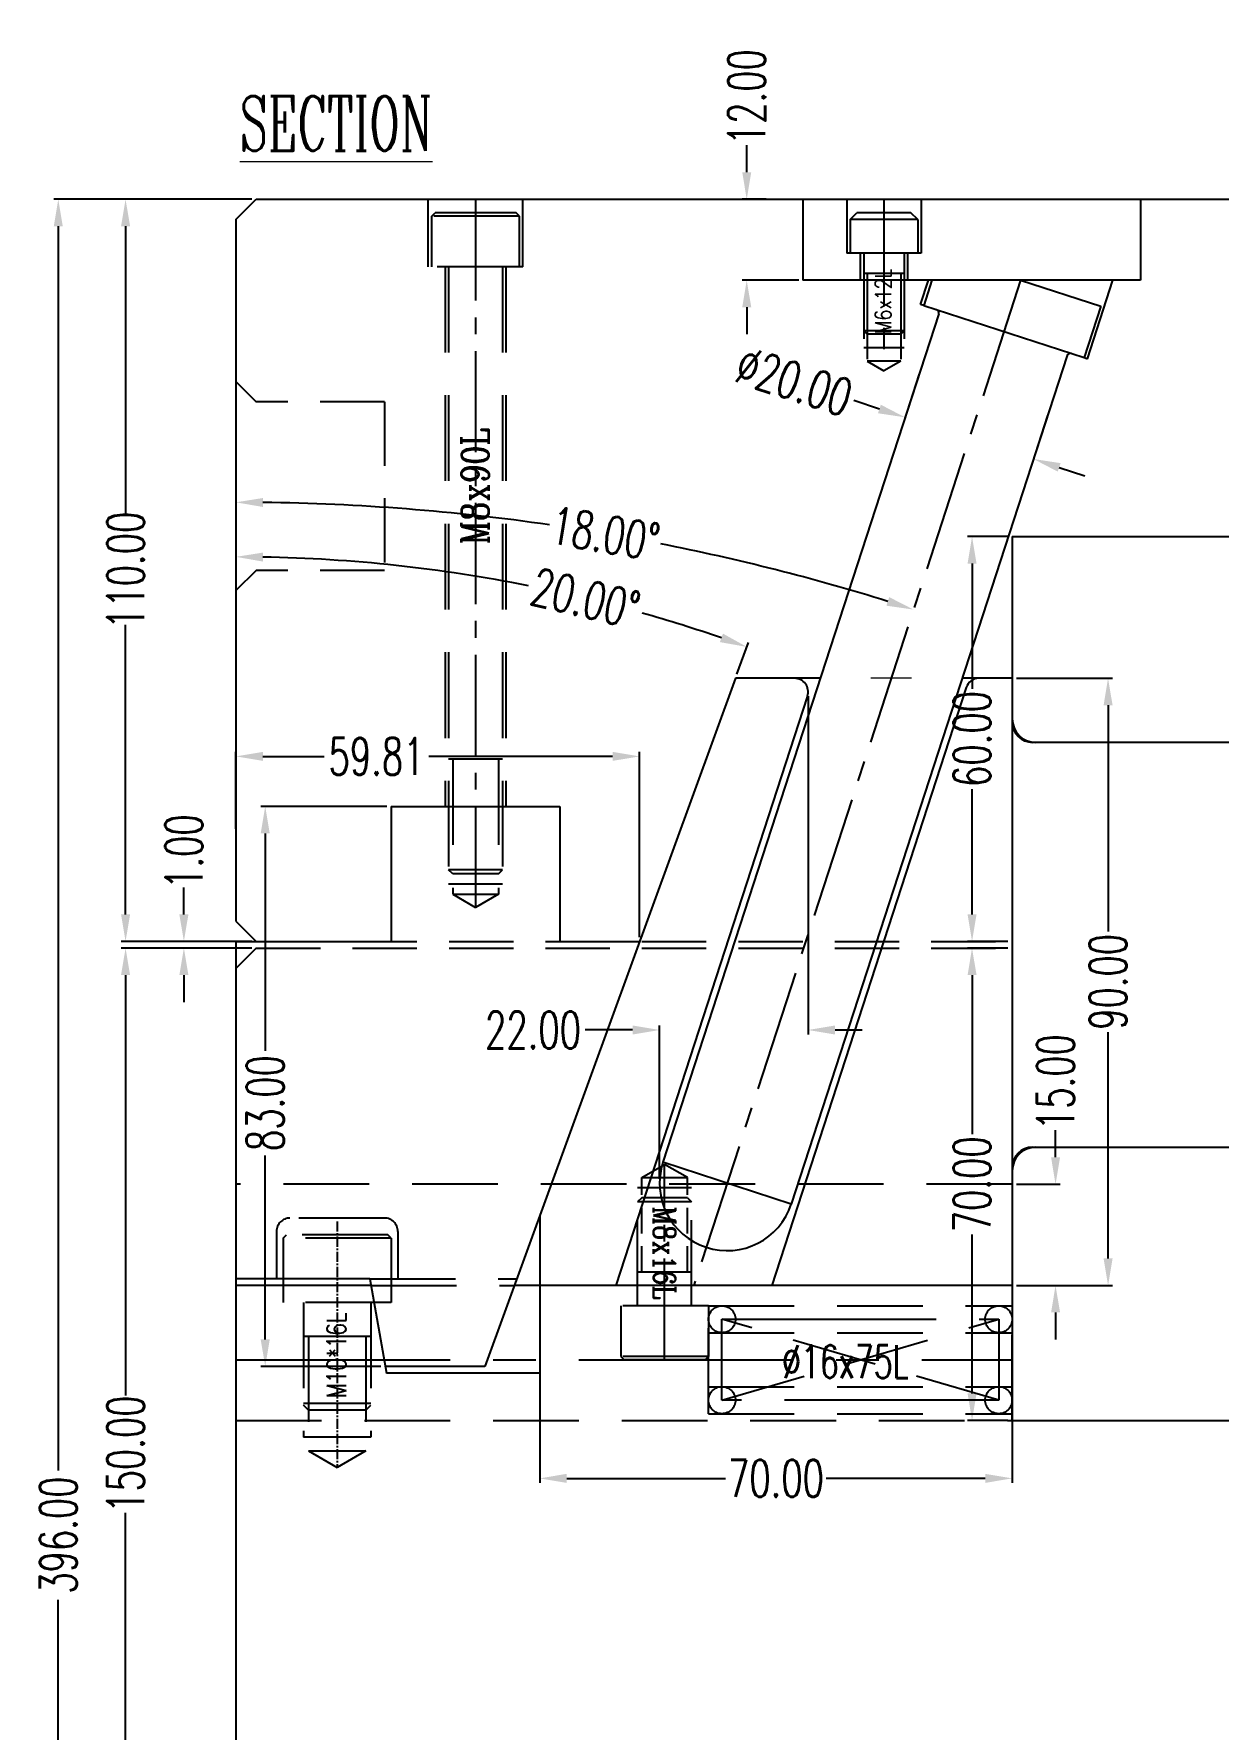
# Model space of a CAD drawing. Header units: inches. Extents: x 179987 to 181505, y -56815 to -55741.
# Drawn here: x 180567.7 to 180743.1, y -56574.3 to -56323 of the extents above; entities that cross this region are included whole.
import ezdxf

# ---------------------------------------------------------------- set-up
doc = ezdxf.new("R2010")
doc.units = ezdxf.units.IN
doc.header["$LTSCALE"] = 2
doc.header["$MEASUREMENT"] = 0
doc.header["$PDMODE"] = 3
doc.header["$PDSIZE"] = 0.3125
for name, pattern in [('CENTER', [50.8, 31.75, -6.35, 6.35, -6.35]), ('CENTER2', [1.125, 0.75, -0.125, 0.125, -0.125]), ('HIDDEN', [9.525, 6.35, -3.175])]:
    doc.linetypes.add(name, pattern=pattern)
doc.layers.get('0').update_dxf_attribs({"linetype": 'CONTINUOUS'})
doc.layers.get('Defpoints').update_dxf_attribs({"linetype": 'CONTINUOUS'})
for name, color, linetype in [('CAV-COR', 1, 'CONTINUOUS'), ('Layer3', 3, 'CONTINUOUS'), ('PIN', 4, 'CONTINUOUS'), ('SCREW', 52, 'HIDDEN'), ('SILDE', 6, 'CONTINUOUS'), ('SPRING', 160, 'CONTINUOUS'), ('壓塊', 157, 'CONTINUOUS'), ('文字', 1, 'CONTINUOUS')]:
    doc.layers.add(name, color=color, linetype=linetype)
doc.layers.add('dim', color=3, linetype='CONTINUOUS', lineweight=15)
doc.styles.add('ROMANC', font='romanc', dxfattribs={"width": 0.6, "height": 1})
doc.styles.add('ROMANS', font='ROMANS.shx', dxfattribs={"height": 5, "bigfont": 'chineset.shx'})
doc.styles.get("Standard").update_dxf_attribs({"font": 'txt.shx', "width": 0.67})
doc.dimstyles.new('2.00', dxfattribs={"dimtxt": 5.5, "dimasz": 4, "dimexe": 0.666, "dimexo": 0.626, "dimgap": 1, "dimtad": 0, "dimzin": 0, "dimdsep": 46, "dimtxsty": 'Standard', "dimcen": 0.09, "dimclrd": 3, "dimclre": 3, "dimclrt": 7, "dimazin": 0, "dimtfac": 1, "dimtofl": 0, "dimtmove": 0, "dimatfit": 0, "dimfxl": 0, "dimtolj": 1, "dimtzin": 0, "dimarcsym": 0})

# ---------------------------------------------------------------- blocks, each defined once
blk = doc.blocks.new('*D40257')
at = {"layer": 'Defpoints', "color": 0}
for p in [(180589.9, -56457.51), (180600.61, -56457.51), (180600.61, -56458.51)]:
    blk.add_point(p, dxfattribs=at)
at = {"layer": 'dim', "color": 3, "linetype": 'ByBlock', "lineweight": -2}
for p, q in [((180589.9, -56453.51), (180589.9, -56449.51)), ((180599.98, -56457.51), (180589.24, -56457.51)), ((180599.98, -56458.51), (180589.24, -56458.51)), ((180589.9, -56462.51), (180589.9, -56466.51))]:
    blk.add_line(p, q, dxfattribs=at)
at = {"layer": 'dim', "color": 3, "linetype": 'ByBlock'}
for points in [[(180589.23, -56453.51), (180590.57, -56453.51), (180589.9, -56457.51)], [(180590.57, -56462.51), (180589.23, -56462.51), (180589.9, -56458.51)]]:
    blk.add_solid(points, dxfattribs=at)
at = {"layer": 'dim', "color": 7, "linetype": 'ByBlock', "insert": (180589.9, -56444.21), "char_height": 5.5, "attachment_point": 5, "rotation": 90}
blk.add_mtext('\\A1;1.00', dxfattribs=at)
blk = doc.blocks.new('*D40258')
at = {"layer": 'Defpoints', "color": 0}
for p in [(180581.26, -56347.51), (180600.61, -56347.51), (180600.61, -56457.51)]:
    blk.add_point(p, dxfattribs=at)
at = {"layer": 'dim', "color": 3, "linetype": 'ByBlock', "lineweight": -2}
for p, q in [((180599.98, -56347.51), (180580.6, -56347.51)), ((180581.26, -56351.51), (180581.26, -56394.45)), ((180581.26, -56453.51), (180581.26, -56410.58)), ((180599.98, -56457.51), (180580.6, -56457.51))]:
    blk.add_line(p, q, dxfattribs=at)
at = {"layer": 'dim', "color": 3, "linetype": 'ByBlock'}
for points in [[(180581.93, -56351.51), (180580.59, -56351.51), (180581.26, -56347.51)], [(180580.59, -56453.51), (180581.93, -56453.51), (180581.26, -56457.51)]]:
    blk.add_solid(points, dxfattribs=at)
at = {"layer": 'dim', "color": 7, "linetype": 'ByBlock', "insert": (180581.26, -56402.51), "char_height": 5.5, "attachment_point": 5, "rotation": 90}
blk.add_mtext('\\A1;110.00', dxfattribs=at)
blk = doc.blocks.new('*D40259')
at = {"layer": 'Defpoints', "color": 0}
for p in [(180581.26, -56458.51), (180600.61, -56458.51), (180600.61, -56608.51)]:
    blk.add_point(p, dxfattribs=at)
at = {"layer": 'dim', "color": 3, "linetype": 'ByBlock', "lineweight": -2}
for p, q in [((180599.98, -56458.51), (180580.6, -56458.51)), ((180581.26, -56462.51), (180581.26, -56524.84)), ((180581.26, -56604.51), (180581.26, -56542.19)), ((180599.98, -56608.51), (180580.6, -56608.51))]:
    blk.add_line(p, q, dxfattribs=at)
at = {"layer": 'dim', "color": 3, "linetype": 'ByBlock'}
for points in [[(180581.93, -56462.51), (180580.59, -56462.51), (180581.26, -56458.51)], [(180580.59, -56604.51), (180581.93, -56604.51), (180581.26, -56608.51)]]:
    blk.add_solid(points, dxfattribs=at)
at = {"layer": 'dim', "color": 7, "linetype": 'ByBlock', "insert": (180581.26, -56533.51), "char_height": 5.5, "attachment_point": 5, "rotation": 90}
blk.add_mtext('\\A1;150.00', dxfattribs=at)
blk = doc.blocks.new('*D40264')
at = {"layer": 'Defpoints', "color": 0}
for p in [(180571.29, -56347.51), (180600.61, -56347.51), (180600.61, -56743.51)]:
    blk.add_point(p, dxfattribs=at)
at = {"layer": 'dim', "color": 3, "linetype": 'ByBlock', "lineweight": -2}
for p, q in [((180599.98, -56347.51), (180570.63, -56347.51)), ((180571.29, -56351.51), (180571.29, -56535.91)), ((180571.29, -56739.51), (180571.29, -56555.11)), ((180599.98, -56743.51), (180570.63, -56743.51))]:
    blk.add_line(p, q, dxfattribs=at)
at = {"layer": 'dim', "color": 3, "linetype": 'ByBlock'}
for points in [[(180571.96, -56351.51), (180570.63, -56351.51), (180571.29, -56347.51)], [(180570.63, -56739.51), (180571.96, -56739.51), (180571.29, -56743.51)]]:
    blk.add_solid(points, dxfattribs=at)
at = {"layer": 'dim', "color": 7, "linetype": 'ByBlock', "insert": (180571.29, -56545.51), "char_height": 5.5, "attachment_point": 5, "rotation": 90}
blk.add_mtext('\\A1;396.00', dxfattribs=at)
blk = doc.blocks.new('*D40267')
at = {"layer": 'Defpoints', "color": 0}
for p in [(180712.61, -56458.51), (180706.66, -56528.51), (180712.61, -56528.51)]:
    blk.add_point(p, dxfattribs=at)
at = {"layer": 'dim', "color": 3, "linetype": 'ByBlock', "lineweight": -2}
for p, q in [((180711.98, -56458.51), (180706, -56458.51)), ((180706.66, -56462.51), (180706.66, -56486.06)), ((180706.66, -56524.51), (180706.66, -56500.96)), ((180711.98, -56528.51), (180706, -56528.51))]:
    blk.add_line(p, q, dxfattribs=at)
at = {"layer": 'dim', "color": 3, "linetype": 'ByBlock'}
for points in [[(180707.33, -56462.51), (180706, -56462.51), (180706.66, -56458.51)], [(180706, -56524.51), (180707.33, -56524.51), (180706.66, -56528.51)]]:
    blk.add_solid(points, dxfattribs=at)
at = {"layer": 'dim', "color": 7, "linetype": 'ByBlock', "insert": (180706.66, -56493.51), "char_height": 5.5, "attachment_point": 5, "rotation": 90}
blk.add_mtext('\\A1;70.00', dxfattribs=at)
blk = doc.blocks.new('*D40268')
at = {"layer": 'Defpoints', "color": 0}
for p in [(180712.61, -56397.51), (180706.66, -56457.51), (180712.61, -56457.51)]:
    blk.add_point(p, dxfattribs=at)
at = {"layer": 'dim', "color": 3, "linetype": 'ByBlock', "lineweight": -2}
for p, q in [((180711.98, -56397.51), (180706, -56397.51)), ((180706.66, -56401.51), (180706.66, -56420.06)), ((180706.66, -56453.51), (180706.66, -56434.96)), ((180711.98, -56457.51), (180706, -56457.51))]:
    blk.add_line(p, q, dxfattribs=at)
at = {"layer": 'dim', "color": 3, "linetype": 'ByBlock'}
for points in [[(180707.33, -56401.51), (180706, -56401.51), (180706.66, -56397.51)], [(180706, -56453.51), (180707.33, -56453.51), (180706.66, -56457.51)]]:
    blk.add_solid(points, dxfattribs=at)
at = {"layer": 'dim', "color": 7, "linetype": 'ByBlock', "insert": (180706.66, -56427.51), "char_height": 5.5, "attachment_point": 5, "rotation": 90}
blk.add_mtext('\\A1;60.00', dxfattribs=at)
blk = doc.blocks.new('*D40314')
at = {"layer": 'Defpoints', "color": 0}
for p in [(180699.03, -56372.79), (180696.74, -56379.83), (180718.05, -56378.97)]:
    blk.add_point(p, dxfattribs=at)
at = {"layer": 'dim', "color": 3, "linetype": 'ByBlock', "lineweight": -2}
for p, q in [((180698.84, -56373.38), (180696.54, -56380.47)), ((180692.94, -56378.6), (180689.13, -56377.36)), ((180717.86, -56379.56), (180715.56, -56386.65)), ((180719.57, -56387.25), (180723.37, -56388.49))]:
    blk.add_line(p, q, dxfattribs=at)
at = {"layer": 'dim', "color": 3, "linetype": 'ByBlock'}
for points in [[(180692.73, -56379.23), (180693.14, -56377.96), (180696.74, -56379.83)], [(180719.77, -56386.62), (180719.36, -56387.88), (180715.76, -56386.01)]]:
    blk.add_solid(points, dxfattribs=at)
at = {"layer": 'dim', "color": 7, "linetype": 'ByBlock', "insert": (180680.3, -56374.49), "char_height": 5.5, "attachment_point": 5, "rotation": 342}
blk.add_mtext('%%c20.00', dxfattribs=at)
blk = doc.blocks.new('*D40315')
at = {"layer": 'Defpoints', "color": 0}
for p in [(180712.61, -56493.51), (180719.03, -56493.51), (180712.61, -56508.51)]:
    blk.add_point(p, dxfattribs=at)
at = {"layer": 'dim', "color": 3, "linetype": 'ByBlock', "lineweight": -2}
for p, q in [((180719.03, -56489.51), (180719.03, -56485.51)), ((180713.24, -56493.51), (180719.7, -56493.51)), ((180713.24, -56508.51), (180719.7, -56508.51)), ((180719.03, -56512.51), (180719.03, -56516.51))]:
    blk.add_line(p, q, dxfattribs=at)
at = {"layer": 'dim', "color": 3, "linetype": 'ByBlock'}
for points in [[(180718.37, -56489.51), (180719.7, -56489.51), (180719.03, -56493.51)], [(180719.7, -56512.51), (180718.37, -56512.51), (180719.03, -56508.51)]]:
    blk.add_solid(points, dxfattribs=at)
at = {"layer": 'dim', "color": 7, "linetype": 'ByBlock', "insert": (180719.03, -56478.37), "char_height": 5.5, "attachment_point": 5, "rotation": 90}
blk.add_mtext('\\A1;15.00', dxfattribs=at)
blk = doc.blocks.new('*D40316')
at = {"layer": 'Defpoints', "color": 0}
for p in [(180712.61, -56418.51), (180726.81, -56418.51), (180712.61, -56508.51)]:
    blk.add_point(p, dxfattribs=at)
at = {"layer": 'dim', "color": 3, "linetype": 'ByBlock', "lineweight": -2}
for p, q in [((180713.24, -56418.51), (180727.48, -56418.51)), ((180726.81, -56422.51), (180726.81, -56456.06)), ((180726.81, -56504.51), (180726.81, -56470.96)), ((180713.24, -56508.51), (180727.48, -56508.51))]:
    blk.add_line(p, q, dxfattribs=at)
at = {"layer": 'dim', "color": 3, "linetype": 'ByBlock'}
for points in [[(180727.48, -56422.51), (180726.15, -56422.51), (180726.81, -56418.51)], [(180726.15, -56504.51), (180727.48, -56504.51), (180726.81, -56508.51)]]:
    blk.add_solid(points, dxfattribs=at)
at = {"layer": 'dim', "color": 7, "linetype": 'ByBlock', "insert": (180726.81, -56463.51), "char_height": 5.5, "attachment_point": 5, "rotation": 90}
blk.add_mtext('\\A1;90.00', dxfattribs=at)
blk = doc.blocks.new('*D40317')
at = {"layer": 'Defpoints', "color": 0}
for p in [(180657.41, -56430.09), (180597.61, -56441.44), (180657.41, -56457.51)]:
    blk.add_point(p, dxfattribs=at)
at = {"layer": 'dim', "color": 3, "linetype": 'ByBlock', "lineweight": -2}
for p, q in [((180597.61, -56440.81), (180597.61, -56429.42)), ((180601.61, -56430.09), (180610.68, -56430.09)), ((180653.41, -56430.09), (180626.19, -56430.09)), ((180657.41, -56456.89), (180657.41, -56429.42))]:
    blk.add_line(p, q, dxfattribs=at)
at = {"layer": 'dim', "color": 3, "linetype": 'ByBlock'}
for points in [[(180601.61, -56429.42), (180601.61, -56430.75), (180597.61, -56430.09)], [(180653.41, -56430.75), (180653.41, -56429.42), (180657.41, -56430.09)]]:
    blk.add_solid(points, dxfattribs=at)
at = {"layer": 'dim', "color": 7, "linetype": 'ByBlock', "insert": (180618.44, -56430.09), "char_height": 5.5, "attachment_point": 5}
blk.add_mtext('\\A1;59.81', dxfattribs=at)
blk = doc.blocks.new('*D40318')
at = {"layer": 'Defpoints', "color": 0}
for p in [(180601.95, -56437.51), (180620.61, -56437.51), (180619.73, -56520.51)]:
    blk.add_point(p, dxfattribs=at)
at = {"layer": 'dim', "color": 3, "linetype": 'ByBlock', "lineweight": -2}
for p, q in [((180619.98, -56437.51), (180601.28, -56437.51)), ((180601.95, -56441.51), (180601.95, -56473.72)), ((180601.95, -56516.51), (180601.95, -56489.23)), ((180619.1, -56520.51), (180601.28, -56520.51))]:
    blk.add_line(p, q, dxfattribs=at)
at = {"layer": 'dim', "color": 3, "linetype": 'ByBlock'}
for points in [[(180602.62, -56441.51), (180601.28, -56441.51), (180601.95, -56437.51)], [(180601.28, -56516.51), (180602.62, -56516.51), (180601.95, -56520.51)]]:
    blk.add_solid(points, dxfattribs=at)
at = {"layer": 'dim', "color": 7, "linetype": 'ByBlock', "insert": (180601.95, -56481.48), "char_height": 5.5, "attachment_point": 5, "rotation": 90}
blk.add_mtext('\\A1;83.00', dxfattribs=at)
blk = doc.blocks.new('*D40319')
at = {"layer": 'Defpoints', "color": 0}
for p in [(180682.37, -56420.51), (180682.37, -56470.64), (180660.37, -56493.35)]:
    blk.add_point(p, dxfattribs=at)
at = {"layer": 'dim', "color": 3, "linetype": 'ByBlock', "lineweight": -2}
for p, q in [((180682.37, -56421.14), (180682.37, -56471.31)), ((180656.37, -56470.64), (180649.37, -56470.64)), ((180660.37, -56492.72), (180660.37, -56469.97)), ((180686.37, -56470.64), (180690.37, -56470.64))]:
    blk.add_line(p, q, dxfattribs=at)
at = {"layer": 'dim', "color": 3, "linetype": 'ByBlock'}
for points in [[(180656.37, -56471.31), (180656.37, -56469.97), (180660.37, -56470.64)], [(180686.37, -56469.97), (180686.37, -56471.31), (180682.37, -56470.64)]]:
    blk.add_solid(points, dxfattribs=at)
at = {"layer": 'dim', "color": 7, "linetype": 'ByBlock', "insert": (180641.62, -56470.64), "char_height": 5.5, "attachment_point": 5}
blk.add_mtext('\\A1;22.00', dxfattribs=at)
blk = doc.blocks.new('*D40320')
at = {"layer": 'Defpoints', "color": 0}
for p in [(180673.28, -56347.51), (180676.77, -56347.51), (180681.61, -56359.51)]:
    blk.add_point(p, dxfattribs=at)
at = {"layer": 'dim', "color": 3, "linetype": 'ByBlock', "lineweight": -2}
for p, q in [((180673.28, -56343.51), (180673.28, -56339.51)), ((180676.14, -56347.51), (180672.62, -56347.51)), ((180680.98, -56359.51), (180672.62, -56359.51)), ((180673.28, -56363.51), (180673.28, -56367.51))]:
    blk.add_line(p, q, dxfattribs=at)
at = {"layer": 'dim', "color": 3, "linetype": 'ByBlock'}
for points in [[(180672.62, -56343.51), (180673.95, -56343.51), (180673.28, -56347.51)], [(180673.95, -56363.51), (180672.62, -56363.51), (180673.28, -56359.51)]]:
    blk.add_solid(points, dxfattribs=at)
at = {"layer": 'dim', "color": 7, "linetype": 'ByBlock', "insert": (180673.28, -56332.37), "char_height": 5.5, "attachment_point": 5, "rotation": 90}
blk.add_mtext('\\A1;12.00', dxfattribs=at)
blk = doc.blocks.new('*D40322')
at = {"layer": 'Defpoints', "color": 0}
for p in [(180642.61, -56517.54), (180712.61, -56517.29), (180712.61, -56537.1)]:
    blk.add_point(p, dxfattribs=at)
at = {"layer": 'dim', "color": 3, "linetype": 'ByBlock', "lineweight": -2}
for p, q in [((180642.61, -56518.17), (180642.61, -56537.76)), ((180712.61, -56517.92), (180712.61, -56537.76)), ((180646.61, -56537.1), (180670.16, -56537.1)), ((180708.61, -56537.1), (180685.06, -56537.1))]:
    blk.add_line(p, q, dxfattribs=at)
at = {"layer": 'dim', "color": 3, "linetype": 'ByBlock'}
for points in [[(180646.61, -56536.43), (180646.61, -56537.77), (180642.61, -56537.1)], [(180708.61, -56537.77), (180708.61, -56536.43), (180712.61, -56537.1)]]:
    blk.add_solid(points, dxfattribs=at)
at = {"layer": 'dim', "color": 7, "linetype": 'ByBlock', "insert": (180677.61, -56537.1), "char_height": 5.5, "attachment_point": 5}
blk.add_mtext('\\A1;70.00', dxfattribs=at)
blk = doc.blocks.new('20160304.100245')
at = {"linetype": 'HIDDEN'}
for p, q in [((-5.5, 0), (-5.5, -8)), ((5.5, 0), (5.5, -8)), ((-3.5, -8), (-3.5, -12)), ((3.5, -8), (3.5, -12))]:
    blk.add_line(p, q, dxfattribs=at)
at = {"layer": 'SCREW', "linetype": 'CENTER', "ltscale": 0.25}
blk.add_line((0, 0), (0, -25.44), dxfattribs=at)
at = {"layer": 'SCREW'}
for p, q in [((-5, -3), (-4, -2)), ((4, -2), (-4, -2)), ((5, -3), (-5, -3)), ((-5, -3), (-5, -8)), ((5, -3), (5, -8)), ((5.5, -8), (-5.5, -8)), ((-3, -8), (-3, -22)), ((3, -8), (3, -22)), ((3, -11), (-3, -11)), ((-2.5, -11), (-2.5, -24)), ((2.5, -11), (2.5, -24)), ((-2.5, -20), (-3, -19.5)), ((3, -19.5), (-3, -19.5)), ((2.5, -20), (-2.5, -20)), ((2.5, -20), (3, -19.5)), ((3, -22), (-3, -22)), ((2.5, -24), (-2.5, -24)), ((-2.5, -24), (0, -25.44)), ((2.5, -24), (0, -25.44))]:
    blk.add_line(p, q, dxfattribs=at)
at = {"layer": 'SCREW', "linetype": 'Continuous'}
blk.add_line((5, -3), (4, -2), dxfattribs=at)
at = {"layer": 'dim', "linetype": 'ByBlock', "ltscale": 0.3, "style": 'ROMANC', "width": 0.8}
blk.add_text('M6x12L', height=2.383, rotation=90, dxfattribs=at).set_placement((1.09, -19.95))
blk = doc.blocks.new('*D40378')
at = {"layer": 'Defpoints', "color": 0}
for p in [(180597.61, -56350.51), (180623.3, -56402.01), (180671.61, -56418.51), (180597.61, -56454.51), (180634.48, -56520.51)]:
    blk.add_point(p, dxfattribs=at)
at = {"layer": 'dim', "color": 3, "linetype": 'ByBlock', "lineweight": -2}
blk.add_line((180671.82, -56417.92), (180673.53, -56413.23), dxfattribs=at)
for start, end in [(78.7113, 88.9644), (71.0356, 74.2174)]:
    blk.add_arc((180597.61, -56621.83), 221.32, start, end, dxfattribs=at)
at = {"layer": 'dim', "color": 3, "linetype": 'ByBlock'}
for points in [[(180601.62, -56399.88), (180601.6, -56401.21), (180597.61, -56400.51)], [(180669.31, -56413.15), (180669.76, -56411.89), (180673.3, -56413.86)]]:
    blk.add_solid(points, dxfattribs=at)
at = {"layer": 'dim', "color": 7, "linetype": 'ByBlock', "insert": (180649.41, -56406.66), "char_height": 5.5, "attachment_point": 5, "rotation": 346.4643}
blk.add_mtext('\\A1;20.00%%d', dxfattribs=at)
blk = doc.blocks.new('*D40379')
at = {"layer": 'Defpoints', "color": 0}
for p in [(180597.61, -56350.51), (180713.86, -56359.51), (180631.57, -56394.21), (180597.61, -56454.51), (180665.45, -56508.51)]:
    blk.add_point(p, dxfattribs=at)
at = {"layer": 'dim', "color": 3, "linetype": 'ByBlock', "lineweight": -2}
for start, end in [(81.7816, 89.2945), (72.7055, 78.8289)]:
    blk.add_arc((180597.61, -56717.29), 324.86, start, end, dxfattribs=at)
at = {"layer": 'dim', "color": 3, "linetype": 'ByBlock'}
for points in [[(180601.61, -56391.79), (180601.61, -56393.12), (180597.61, -56392.43)], [(180693.98, -56407.75), (180694.39, -56406.48), (180698, -56408.33)]]:
    blk.add_solid(points, dxfattribs=at)
at = {"layer": 'dim', "color": 7, "linetype": 'ByBlock', "insert": (180652.32, -56397.07), "char_height": 5.5, "attachment_point": 5, "rotation": 350.3053}
blk.add_mtext('\\A1;18.00%%d', dxfattribs=at)
blk = doc.blocks.new('20141127.194649')
at = {"layer": 'SCREW', "linetype": 'CENTER2'}
blk.add_line((0, 0.96), (0, -35.5), dxfattribs=at)
at = {"layer": 'SCREW'}
for p, q in [((-8, -1.54), (-7.5, -1.04)), ((8, -1.54), (-8, -1.54)), ((-8, -1.54), (-8, -11.04)), ((7.5, -1.04), (-7.5, -1.04)), ((8, -1.54), (7.5, -1.04)), ((8, -1.54), (8, -11.04)), ((8, -11.04), (-8, -11.04)), ((-5, -11.04), (-5, -31.04)), ((5, -11.04), (5, -31.04)), ((-4.25, -16.04), (-4.25, -33.04)), ((4.25, -16.04), (4.25, -33.04)), ((5, -26.04), (-5, -26.04)), ((-4.25, -27.04), (-5, -26.29)), ((4.25, -27.04), (-4.25, -27.04)), ((4.25, -27.04), (5, -26.29)), ((5, -31.04), (-5, -31.04)), ((-4.25, -33.04), (4.25, -33.04)), ((-4.25, -33.04), (0, -35.5)), ((4.25, -33.04), (0, -35.5))]:
    blk.add_line(p, q, dxfattribs=at)
at = {"layer": 'SCREW', "linetype": 'Continuous'}
blk.add_line((-5, -16.04), (5, -16.04), dxfattribs=at)
at = {"layer": 'SCREW', "style": 'ROMANS', "width": 0.75}
blk.add_text('M10*16L', height=2.88, rotation=90, dxfattribs=at).set_placement((1.34, -25.23))
blk = doc.blocks.new('20160903.164116')
at = {"layer": 'SCREW'}
for p, q in [((3.12, 19), (6.5, 20.95)), ((9.88, 19), (6.5, 20.95)), ((3.12, 19), (9.88, 19)), ((2.5, 0), (2.5, 17.5)), ((10.5, 17.5), (2.5, 17.5)), ((3.12, 16), (2.5, 15.38)), ((10.5, 15.38), (2.5, 15.38)), ((9.88, 16), (3.12, 16)), ((9.88, 16), (10.5, 15.38)), ((10.5, 0), (10.5, 17.5)), ((10.5, 5), (2.5, 5)), ((13, 0), (0, 0)), ((0, 0), (0, -7.5)), ((13, 0), (13, -7.5)), ((13, -7.5), (0, -7.5)), ((0, -7.5), (0.5, -8)), ((13, -7.5), (12.5, -8)), ((12.5, -8), (0.5, -8))]:
    blk.add_line(p, q, dxfattribs=at)
at = {"layer": 'SCREW', "linetype": 'CENTER2', "ltscale": 10}
blk.add_line((6.5, -8), (6.5, 20.95), dxfattribs=at)
at = {"layer": 'SCREW', "linetype": 'HIDDEN', "ltscale": 0.3}
for p, q in [((3.12, 5), (3.12, 19)), ((9.88, 5), (9.88, 19))]:
    blk.add_line(p, q, dxfattribs=at)
at = {"layer": 'dim', "style": 'ROMANC', "width": 0.8}
blk.add_text('M8x16L', height=3.252, rotation=270, dxfattribs=at).set_placement((4.87, 14.73))

msp = doc.modelspace()

# ---------------------------------------------------------------- linework, layer by layer
at = {"linetype": 'Continuous'}
for p, q in [((180597.61, -56350.513), (180600.61, -56347.513)), ((180600.61, -56347.513), (180994.61, -56347.513)), ((180597.61, -56350.513), (180597.61, -56454.513)), ((180597.61, -56454.513), (180600.61, -56457.513)), ((180597.61, -56461.513), (180597.61, -56605.513))]:
    msp.add_line(p, q, dxfattribs=at)
at = {"linetype": 'HIDDEN'}
for p, q in [((180626.11, -56357.513), (180626.11, -56347.513)), ((180640.11, -56357.513), (180640.11, -56347.513)), ((180640.11, -56357.513), (180626.11, -56357.513)), ((180628.61, -56357.513), (180628.61, -56437.513)), ((180637.61, -56357.513), (180637.61, -56437.513))]:
    msp.add_line(p, q, dxfattribs=at)
at = {"color": 8, "linetype": 'HIDDEN', "ltscale": 0.75}
for p, q in [((180597.61, -56374.513), (180600.61, -56377.513)), ((180619.61, -56377.513), (180600.61, -56377.513)), ((180619.61, -56377.513), (180619.61, -56402.513)), ((180600.61, -56402.513), (180597.61, -56405.513)), ((180619.61, -56402.513), (180600.61, -56402.513)), ((180600.61, -56458.513), (180597.61, -56461.513)), ((180600.61, -56457.513), (180712.61, -56457.513)), ((180600.61, -56458.513), (180712.61, -56458.513))]:
    msp.add_line(p, q, dxfattribs=at)
at = {"layer": 'CAV-COR'}
for p, q in [((180712.61, -56397.513), (180842.61, -56397.513)), ((180712.61, -56397.513), (180712.61, -56528.513)), ((180712.61, -56528.513), (180842.61, -56528.513))]:
    msp.add_line(p, q, dxfattribs=at)
at = {"layer": 'dim', "linetype": 'ByBlock'}
msp.add_line((180697.689, -56418.513), (180691.689, -56418.513), dxfattribs=at)
at = {"layer": 'PIN', "linetype": 'CENTER2', "ltscale": 12}
msp.add_line((180713.859, -56359.513), (180665.446, -56508.513), dxfattribs=at)
at = {"layer": 'PIN'}
for p, q in [((180699.023, -56363.104), (180700.19, -56359.513)), ((180700.716, -56359.513), (180699.498, -56363.259)), ((180713.859, -56359.513), (180725.747, -56363.376)), ((180723.75, -56371.139), (180727.528, -56359.513)), ((180699.498, -56363.259), (180699.023, -56363.104)), ((180699.498, -56363.259), (180723.275, -56370.984)), ((180725.747, -56363.376), (180723.275, -56370.984)), ((180701.722, -56364.507), (180660.864, -56490.255)), ((180720.743, -56370.687), (180679.885, -56496.435)), ((180723.275, -56370.984), (180723.75, -56371.139)), ((180679.885, -56496.435), (180660.864, -56490.255))]:
    msp.add_line(p, q, dxfattribs=at)
for centre, radius, start, end in [((180701.246, -56364.352), 0.5, 342, 72), ((180721.218, -56370.842), 0.5, 72, 162), ((180670.374, -56493.345), 10, 162, 342)]:
    msp.add_arc(centre, radius, start, end, dxfattribs=at)
at = {"layer": 'SCREW', "linetype": 'CENTER2', "ltscale": 10}
msp.add_line((180633.11, -56347.513), (180633.11, -56452.462), dxfattribs=at)
at = {"layer": 'SCREW'}
for p, q in [((180626.61, -56350.013), (180627.11, -56349.513)), ((180639.61, -56350.013), (180626.61, -56350.013)), ((180626.61, -56357.513), (180626.61, -56350.013)), ((180639.11, -56349.513), (180627.11, -56349.513)), ((180639.61, -56350.013), (180639.11, -56349.513)), ((180639.61, -56357.513), (180639.61, -56350.013)), ((180629.11, -56357.513), (180629.11, -56449.013)), ((180637.11, -56357.513), (180637.11, -56449.013)), ((180637.11, -56430.513), (180629.11, -56430.513)), ((180629.735, -56430.513), (180629.735, -56450.513)), ((180636.485, -56430.513), (180636.485, -56450.513)), ((180637.11, -56446.888), (180629.11, -56446.888)), ((180629.735, -56447.513), (180629.11, -56446.888)), ((180636.485, -56447.513), (180629.735, -56447.513)), ((180636.485, -56447.513), (180637.11, -56446.888)), ((180637.11, -56449.013), (180629.11, -56449.013)), ((180629.735, -56450.513), (180633.11, -56452.462)), ((180629.735, -56450.513), (180636.485, -56450.513)), ((180636.485, -56450.513), (180633.11, -56452.462))]:
    msp.add_line(p, q, dxfattribs=at)
at = {"layer": 'SILDE', "linetype": 'ByBlock'}
for p, q in [((180671.61, -56418.513), (180634.485, -56520.513)), ((180684.174, -56418.513), (180671.61, -56418.513)), ((180712.61, -56418.513), (180705.203, -56418.513)), ((180682.272, -56421.131), (180653.88, -56508.513)), ((180705.806, -56419.895), (180677.012, -56508.513)), ((180755.71, -56428.013), (180715.61, -56428.013)), ((180620.61, -56437.513), (180620.61, -56457.513)), ((180620.61, -56437.513), (180645.61, -56437.513)), ((180645.61, -56437.513), (180645.61, -56457.513)), ((180597.61, -56457.513), (180620.61, -56457.513)), ((180597.61, -56457.513), (180597.61, -56507.513)), ((180645.61, -56457.513), (180657.415, -56457.513)), ((180715.61, -56488.013), (180752.32, -56488.013)), ((180642.61, -56498.19), (180642.61, -56523.513)), ((180617.433, -56507.513), (180597.61, -56507.513)), ((180617.61, -56508.513), (180597.61, -56508.513)), ((180617.433, -56507.513), (180619.902, -56521.513)), ((180712.61, -56508.513), (180638.852, -56508.513)), ((180634.485, -56520.513), (180619.726, -56520.513)), ((180642.61, -56521.513), (180619.902, -56521.513))]:
    msp.add_line(p, q, dxfattribs=at)
at = {"layer": 'SILDE', "linetype": 'HIDDEN'}
for p, q in [((180712.61, -56493.513), (180597.61, -56493.513)), ((180619.61, -56498.513), (180605.61, -56498.513)), ((180603.61, -56500.513), (180603.61, -56507.513)), ((180621.61, -56500.513), (180621.61, -56507.513)), ((180617.433, -56507.513), (180639.216, -56507.513)), ((180617.61, -56508.513), (180638.852, -56508.513))]:
    msp.add_line(p, q, dxfattribs=at)
at = {"layer": 'SILDE', "linetype": 'ByBlock'}
for centre, radius, start, end in [((180680.37, -56420.513), 2, 342, 90), ((180707.708, -56420.513), 2, 90, 162), ((180716.11, -56424.513), 3.5, 180, 270), ((180715.61, -56425.013), 3, 180, 270), ((180716.11, -56491.513), 3.5, 90, 180), ((180715.61, -56491.013), 3, 90, 180)]:
    msp.add_arc(centre, radius, start, end, dxfattribs=at)
at = {"layer": 'SILDE', "linetype": 'HIDDEN'}
for centre, start, end in [((180605.61, -56500.513), 90, 180), ((180619.61, -56500.513), 0, 90)]:
    msp.add_arc(centre, 2, start, end, dxfattribs=at)
at = {"layer": 'SPRING', "linetype": 'HIDDEN'}
for p, q in [((180667.61, -56511.513), (180712.61, -56511.513)), ((180667.61, -56527.513), (180667.61, -56511.513)), ((180712.61, -56528.513), (180712.61, -56510.513)), ((180669.61, -56525.513), (180669.61, -56513.513)), ((180710.61, -56525.513), (180669.61, -56513.513)), ((180669.61, -56525.513), (180710.61, -56513.513)), ((180710.61, -56513.513), (180710.61, -56525.513)), ((180667.61, -56515.513), (180712.61, -56515.513)), ((180667.61, -56523.513), (180712.61, -56523.513)), ((180597.61, -56528.513), (180712.61, -56528.513)), ((180667.61, -56527.513), (180712.61, -56527.513))]:
    msp.add_line(p, q, dxfattribs=at)
at = {"layer": 'SPRING', "linetype": 'CENTER', "ltscale": 0.5}
for p, q in [((180669.61, -56513.513), (180710.61, -56513.513)), ((180597.61, -56519.513), (180712.61, -56519.513)), ((180710.61, -56525.513), (180669.61, -56525.513))]:
    msp.add_line(p, q, dxfattribs=at)
at = {"layer": 'SPRING', "linetype": 'HIDDEN'}
for centre in [(180669.61, -56513.513), (180710.61, -56513.513), (180669.61, -56525.513), (180710.61, -56525.513)]:
    msp.add_circle(centre, 2, dxfattribs=at)
at = {"layer": '壓塊', "linetype": 'Continuous'}
for p, q in [((180681.61, -56347.513), (180681.61, -56359.513)), ((180731.61, -56347.513), (180731.61, -56359.513)), ((180731.61, -56359.513), (180681.61, -56359.513))]:
    msp.add_line(p, q, dxfattribs=at)

# ---------------------------------------------------------------- block references
at = {"layer": 'SCREW', "linetype": 'ByBlock', "ltscale": 0.3}
msp.add_blockref('20160304.100245', (180693.61, -56347.513), dxfattribs=at)
at = {"layer": 'SCREW', "linetype": 'ByBlock'}
msp.add_blockref('20160903.164116', (180654.61, -56511.513), dxfattribs=at)
at = {"layer": 'SCREW'}
msp.add_blockref('20141127.194649', (180612.61, -56499.97), dxfattribs=at)

# ---------------------------------------------------------------- texts
at = {"layer": 'dim', "linetype": 'ByBlock', "style": 'ROMANC', "width": 0.6}
msp.add_text('%%uSECTION', height=8.1, dxfattribs=at).set_placement((180598.177, -56340.31))
at = {"layer": 'Layer3', "style": 'ROMANC', "width": 0.8}
msp.add_text('M8x90L', height=4.0648, rotation=1170, dxfattribs=at).set_placement((180635.078, -56398.67))
at = {"layer": '文字', "linetype": 'HIDDEN', "width": 0.67}
msp.add_text('%%C16x75L', height=4.8768, dxfattribs=at).set_placement((180678.52, -56522.24))

# ---------------------------------------------------------------- dimensions: what is measured, and where the dimension line sits
at = {"layer": 'dim', "linetype": 'ByBlock'}
for base, p1, p2, picture, middle in [((180673.284, -56347.513), (180681.61, -56359.513), (180676.769, -56347.513), '*D40320', (180673.284, -56332.371)), ((180571.293, -56347.513), (180600.61, -56743.513), (180600.61, -56347.513), '*D40264', (180571.293, -56545.513)), ((180581.261, -56347.513), (180600.61, -56457.513), (180600.61, -56347.513), '*D40258', (180581.261, -56402.513)), ((180706.664, -56457.513), (180712.61, -56397.513), (180712.61, -56457.513), '*D40268', (180706.664, -56427.513)), ((180726.812, -56418.513), (180712.61, -56508.513), (180712.61, -56418.513), '*D40316', (180726.812, -56463.513)), ((180581.261, -56458.513), (180600.61, -56608.513), (180600.61, -56458.513), '*D40259', (180581.261, -56533.513)), ((180706.664, -56528.513), (180712.61, -56458.513), (180712.61, -56528.513), '*D40267', (180706.664, -56493.513)), ((180719.032, -56493.513), (180712.61, -56508.513), (180712.61, -56493.513), '*D40315', (180719.032, -56478.371))]:
    dim = msp.add_linear_dim(base=base, p1=p1, p2=p2, angle=90, dimstyle='2.00', dxfattribs=at)
    dim.commit()
    dim.dimension.update_dxf_attribs({"geometry": picture, "text_midpoint": middle})
for base, line2, picture, middle in [((180623.303, -56402.006), ((180671.61, -56418.513), (180634.485, -56520.513)), '*D40378', (180649.409, -56406.657)), ((180631.567, -56394.208), ((180713.859, -56359.513), (180665.446, -56508.513)), '*D40379', (180652.316, -56397.068))]:
    dim = msp.add_angular_dim_2l(base=base, line1=((180597.61, -56350.513), (180597.61, -56454.513)), line2=line2, dimstyle='2.00', dxfattribs=at)
    dim.commit()
    dim.dimension.update_dxf_attribs({"geometry": picture, "text_midpoint": middle, "dimtype": 162})
dim = msp.add_aligned_dim(p1=(180718.052, -56378.969), p2=(180699.031, -56372.789), distance=7.407, text='%%c<>', dimstyle='2.00', dxfattribs=at)
dim.commit()
dim.dimension.update_dxf_attribs({"geometry": '*D40314', "text_midpoint": (180680.297, -56374.49)})
for base, p1, p2, picture, middle in [((180682.37, -56470.639), (180660.374, -56493.345), (180682.37, -56420.513), '*D40319', (180641.618, -56470.639)), ((180657.4148, -56430.0856), (180597.6096, -56441.44), (180657.4148, -56457.5131), '*D40317', (180618.4388, -56430.0856)), ((180712.61, -56537.099), (180642.61, -56517.543), (180712.61, -56517.294), '*D40322', (180677.61, -56537.099))]:
    dim = msp.add_linear_dim(base=base, p1=p1, p2=p2, dimstyle='2.00', dxfattribs=at)
    dim.commit()
    dim.dimension.update_dxf_attribs({"geometry": picture, "text_midpoint": middle, "dimtype": 160})
for base, p1, p2, picture, middle in [((180589.901, -56457.513), (180600.61, -56458.513), (180600.61, -56457.513), '*D40257', (180589.901, -56444.214)), ((180601.951, -56437.513), (180619.726, -56520.513), (180620.61, -56437.513), '*D40318', (180601.951, -56481.477))]:
    dim = msp.add_linear_dim(base=base, p1=p1, p2=p2, angle=90, dimstyle='2.00', dxfattribs=at)
    dim.commit()
    dim.dimension.update_dxf_attribs({"geometry": picture, "text_midpoint": middle, "dimtype": 160})

doc.saveas('drawing.dxf')
